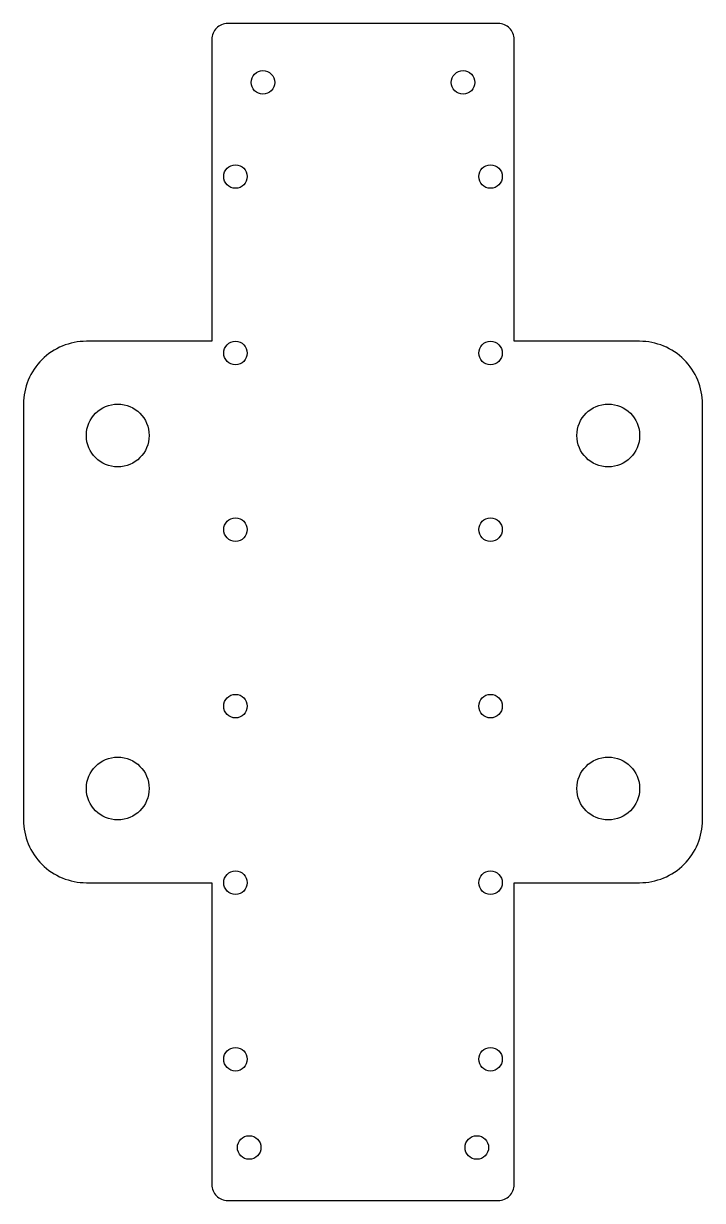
# Model space of a CAD drawing. Header units: millimetres. Extents: x -52 to 121, y -300 to 0.
import ezdxf

# ---------------------------------------------------------------- set-up
doc = ezdxf.new("R2010")
doc.units = ezdxf.units.MM

msp = doc.modelspace()

# ---------------------------------------------------------------- linework, layer by layer
msp.add_lwpolyline([(69, -300, 0.414214), (73, -296), (73, -219), (105, -219, 0.414214), (121, -203), (121, -97, 0.414214), (105, -81), (73, -81), (73, -4, 0.414214), (69, 0), (0, 0, 0.414214), (-4, -4), (-4, -81), (-36, -81, 0.414214), (-52, -97), (-52, -203, 0.414214), (-36, -219), (-4, -219), (-4, -296, 0.414214), (0, -300)], format="xyb", close=True)
for centre, radius in [((9, -15), 3), ((60, -15), 3), ((2, -39), 3), ((67, -39), 3), ((2, -84), 3), ((67, -84), 3), ((-28, -105), 8), ((97, -105), 8), ((2, -129), 3), ((67, -129), 3), ((2, -174), 3), ((67, -174), 3), ((-28, -195), 8), ((97, -195), 8), ((2, -219), 3), ((67, -219), 3), ((2, -264), 3), ((67, -264), 3), ((5.5, -286.5), 3), ((63.5, -286.5), 3)]:
    msp.add_circle(centre, radius)

doc.saveas('drawing.dxf')
